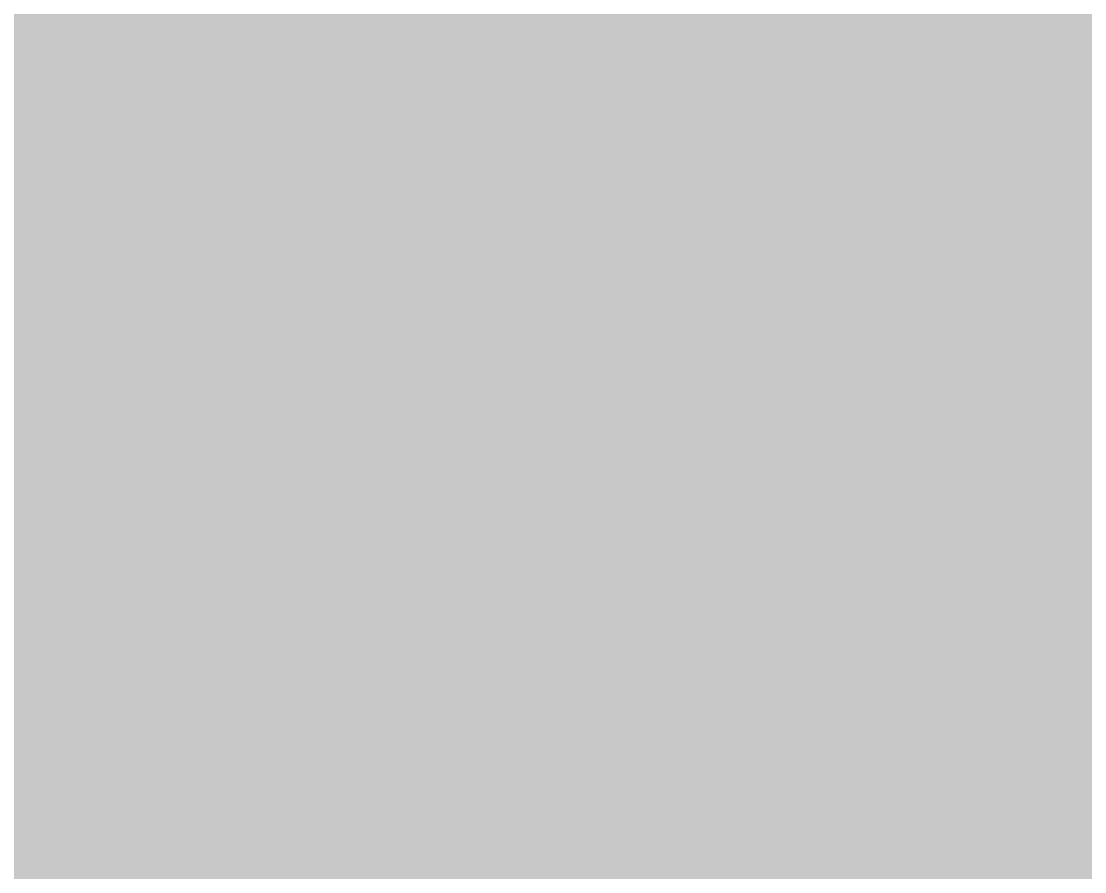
# Model space of a CAD drawing. Header units: inches. Extents: x -2 to 343, y -53 to 63.
# Drawn here: x 31.957 to 34.531, y -8.231 to -6.172 of the extents above; entities that cross this region are included whole.
import ezdxf

# ---------------------------------------------------------------- set-up
doc = ezdxf.new("R2010")
doc.units = ezdxf.units.IN
for name, color, linetype in [('Board Outline', 216, 'Continuous'), ('Bottom Layer', 5, 'Continuous'), ('Bottom Overlay', 54, 'Continuous'), ('Top Layer', 1, 'Continuous'), ('Top Overlay', 2, 'Continuous'), ('Top Paste', 8, 'Continuous'), ('Top Solder', 216, 'Continuous')]:
    doc.layers.add(name, color=color, linetype=linetype)
doc.styles.add('Arial', font='', dxfattribs={"height": 0.2})
doc.styles.get('Arial').set_extended_font_data('Arial')

# ---------------------------------------------------------------- blocks, each defined once
blk = doc.blocks.new('QFN_12_EP_2_5_2_5__20')
at = {"layer": 'Top Layer'}
for points in [[(-0.36, 1.3655), (-0.36, 1.0325), (-0.64, 1.0325), (-0.64, 1.3655)], [(0.73, 0.73), (0.73, -0.73), (-0.73, -0.73), (-0.73, 0.73)], [(-1.0325, 0.64), (-1.0325, 0.36), (-1.3655, 0.36), (-1.3655, 0.64)], [(-1.0325, 0.14), (-1.0325, -0.14), (-1.3655, -0.14), (-1.3655, 0.14)], [(-1.0325, -0.36), (-1.0325, -0.64), (-1.3655, -0.64), (-1.3655, -0.36)]]:
    blk.add_hatch(color=1, dxfattribs=at).paths.add_polyline_path(points)
at = {"layer": 'Top Paste'}
for points in [[(-0.36, 1.3655), (-0.36, 1.0325), (-0.64, 1.0325), (-0.64, 1.3655)], [(0.73, 0.73), (0.73, -0.73), (-0.73, -0.73), (-0.73, 0.73)], [(-1.0325, 0.64), (-1.0325, 0.36), (-1.3655, 0.36), (-1.3655, 0.64)], [(-1.0325, 0.14), (-1.0325, -0.14), (-1.3655, -0.14), (-1.3655, 0.14)], [(-1.0325, -0.36), (-1.0325, -0.64), (-1.3655, -0.64), (-1.3655, -0.36)]]:
    blk.add_hatch(color=8, dxfattribs=at).paths.add_polyline_path(points)
at = {"layer": 'Top Solder'}
for points in [[(-0.3092, 1.4163), (-0.3092, 0.9817), (-0.6908, 0.9817), (-0.6908, 1.4163)], [(0.7808, 0.7808), (0.7808, -0.7808), (-0.7808, -0.7808), (-0.7808, 0.7808)], [(-0.9817, 0.6908), (-0.9817, 0.3092), (-1.4163, 0.3092), (-1.4163, 0.6908)], [(-0.9817, 0.1908), (-0.9817, -0.1908), (-1.4163, -0.1908), (-1.4163, 0.1908)], [(-0.9817, -0.3092), (-0.9817, -0.6908), (-1.4163, -0.6908), (-1.4163, -0.3092)]]:
    blk.add_hatch(color=216, dxfattribs=at).paths.add_polyline_path(points)
at = {"layer": 'Top Overlay'}
for points in [[(-1.3262, 1.3262, 0.127, 0.127, 0), (-0.8305, 1.3262, 0.127, 0.127, 0)], [(-1.3262, 1.3262, 0.127, 0.127, 0), (-1.3262, 0.8305, 0.127, 0.127, 0)], [(-1.5903, 0.5695, 0.127, 0.127, 0), (-1.5141, 0.4933, 0.127, 0.127, 0)], [(-1.5903, 0.5695, 0.127, 0.127, 0), (-1.5903, 0.4171, 0.127, 0.127, 0)], [(-1.5141, 0.4933, 0.127, 0.127, 0), (-1.5903, 0.4171, 0.127, 0.127, 0)]]:
    blk.add_lwpolyline(points, format="xyseb", dxfattribs=at)
for points in [[(-1.358, 1.3262, 0.0635, 0.0635, 1), (-1.2945, 1.3262, 0.0635, 0.0635, 1)], [(-1.358, 1.3262, 0.0635, 0.0635, 1), (-1.2945, 1.3262, 0.0635, 0.0635, 1)], [(-0.8623, 1.3262, 0.0635, 0.0635, 1), (-0.7988, 1.3262, 0.0635, 0.0635, 1)], [(-1.358, 0.8305, 0.0635, 0.0635, 1), (-1.2945, 0.8305, 0.0635, 0.0635, 1)], [(-1.6221, 0.5695, 0.0635, 0.0635, 1), (-1.5586, 0.5695, 0.0635, 0.0635, 1)], [(-1.6221, 0.5695, 0.0635, 0.0635, 1), (-1.5586, 0.5695, 0.0635, 0.0635, 1)], [(-1.5459, 0.4933, 0.0635, 0.0635, 1), (-1.4824, 0.4933, 0.0635, 0.0635, 1)], [(-1.5459, 0.4933, 0.0635, 0.0635, 1), (-1.4824, 0.4933, 0.0635, 0.0635, 1)], [(-1.6221, 0.4171, 0.0635, 0.0635, 1), (-1.5586, 0.4171, 0.0635, 0.0635, 1)], [(-1.6221, 0.4171, 0.0635, 0.0635, 1), (-1.5586, 0.4171, 0.0635, 0.0635, 1)]]:
    blk.add_lwpolyline(points, format="xyseb", close=True, dxfattribs=at)

msp = doc.modelspace()

# ---------------------------------------------------------------- hatches: boundary and pattern name
at = {"layer": 'Bottom Layer'}
h = msp.add_hatch(color=5, dxfattribs=at)
h.paths.add_polyline_path([(39.37, 6.4008), (39.37, -9.7028), (32.7406, -9.7028), (28.186, -5.1482), (28.186, -3.618), (30.4292, -3.618), (30.4292, -4.693), (31.3077, -5.5715), (34.0453, -5.5715), (34.0453, -5.08), (34.0453, 6.0706), (34.4263, 6.4516), (39.3192, 6.4516)])
h.paths.add_polyline_path([(37.587, -3.3432), (36.1663, -3.3432), (36.1663, -3.5793), (36.1663, -5.8166), (35.3372, -5.8166), (35.3372, -7.9789), (37.587, -7.9789)], flags=0)
at = {"layer": 'Top Layer'}
msp.add_hatch(color=1, dxfattribs=at).paths.add_polyline_path([(34.4501, -3.8045), (34.4501, -4.2383), (34.3709, -4.3175), (34.1259, -4.3175), (34.1259, -4.9553), (34.6569, -4.9553), (34.7442, -5.0094), (34.7984, -5.0967), (34.7984, -5.6278), (34.7984, -6.574), (34.7442, -6.6613), (34.6569, -6.7155), (33.1796, -6.7155), (33.0923, -6.6613), (33.0382, -6.574), (33.0382, -6.1278), (33.0382, -5.0967), (33.0923, -5.0094), (33.1796, -4.9553), (33.7107, -4.9553), (33.7107, -4.7022), (33.729, -4.6099), (33.7107, -4.5175), (33.7107, -4.3175), (33.5654, -4.3175), (33.3461, -4.0983), (33.2453, -4.0309), (33.1264, -4.0072), (32.428, -4.0072), (32.3553, -3.9345), (32.189, -3.8656), (32.1979, -3.6915), (34.337, -3.6915)])

# ---------------------------------------------------------------- linework, layer by layer
at = {"layer": 'Board Outline'}
msp.add_lwpolyline([(49.772, 6.3476, 0.254, 0.254, -0.6504), (32.1175, -53.0547, 0.254, 0.254, 0)], format="xyseb", dxfattribs=at)
at = {"layer": 'Top Layer'}
for points in [[(29.0659, -6.3354, 0.2032, 0.2032, 0), (32.7193, -6.3354, 0.2032, 0.2032, 0)], [(29.23, -7.0344, 0.2032, 0.2032, 0), (33.4183, -7.0344, 0.2032, 0.2032, 0)], [(33.9157, -7.037, 0.2032, 0.2032, 0), (33.9183, -7.0344, 0.2032, 0.2032, 0)], [(33.9157, -7.3629, 0.2032, 0.2032, 0), (33.9157, -7.037, 0.2032, 0.2032, 0)], [(34.4183, -7.5598, 0.2032, 0.2032, 0), (34.4183, -7.0344, 0.2032, 0.2032, 0)], [(33.7632, -7.5155, 0.2032, 0.2032, 0), (33.9157, -7.3629, 0.2032, 0.2032, 0)], [(29.7113, -7.5155, 0.2032, 0.2032, 0), (33.7632, -7.5155, 0.2032, 0.2032, 0)], [(34.0347, -7.9434, 0.2032, 0.2032, 0), (34.4183, -7.5598, 0.2032, 0.2032, 0)], [(30.0645, -7.9434, 0.2032, 0.2032, 0), (34.0347, -7.9434, 0.2032, 0.2032, 0)]]:
    msp.add_lwpolyline(points, format="xyseb", dxfattribs=at)
for points in [[(32.6685, -6.3354, 0.1016, 0.1016, 1), (32.7701, -6.3354, 0.1016, 0.1016, 1)], [(33.3675, -7.0344, 0.1016, 0.1016, 1), (33.4691, -7.0344, 0.1016, 0.1016, 1)], [(33.8649, -7.037, 0.1016, 0.1016, 1), (33.9665, -7.037, 0.1016, 0.1016, 1)], [(33.8649, -7.037, 0.1016, 0.1016, 1), (33.9665, -7.037, 0.1016, 0.1016, 1)], [(33.8675, -7.0344, 0.1016, 0.1016, 1), (33.9691, -7.0344, 0.1016, 0.1016, 1)], [(34.3675, -7.0344, 0.1016, 0.1016, 1), (34.4691, -7.0344, 0.1016, 0.1016, 1)], [(33.8649, -7.3629, 0.1016, 0.1016, 1), (33.9665, -7.3629, 0.1016, 0.1016, 1)], [(33.8649, -7.3629, 0.1016, 0.1016, 1), (33.9665, -7.3629, 0.1016, 0.1016, 1)], [(33.7124, -7.5155, 0.1016, 0.1016, 1), (33.814, -7.5155, 0.1016, 0.1016, 1)], [(33.7124, -7.5155, 0.1016, 0.1016, 1), (33.814, -7.5155, 0.1016, 0.1016, 1)], [(34.3675, -7.5598, 0.1016, 0.1016, 1), (34.4691, -7.5598, 0.1016, 0.1016, 1)], [(34.3675, -7.5598, 0.1016, 0.1016, 1), (34.4691, -7.5598, 0.1016, 0.1016, 1)], [(33.9839, -7.9434, 0.1016, 0.1016, 1), (34.0855, -7.9434, 0.1016, 0.1016, 1)], [(33.9839, -7.9434, 0.1016, 0.1016, 1), (34.0855, -7.9434, 0.1016, 0.1016, 1)]]:
    msp.add_lwpolyline(points, format="xyseb", close=True, dxfattribs=at)

# ---------------------------------------------------------------- block references
at = {"rotation": 90}
msp.add_blockref('QFN_12_EP_2_5_2_5__20', (33.9183, -5.8354), dxfattribs=at)

# ---------------------------------------------------------------- texts
at = {"layer": 'Bottom Overlay', "style": 'Arial', "text_generation_flag": 2}
msp.add_text('C25', height=0.762, dxfattribs=at).set_placement((34.9247, -6.2483))

doc.saveas('drawing.dxf')
